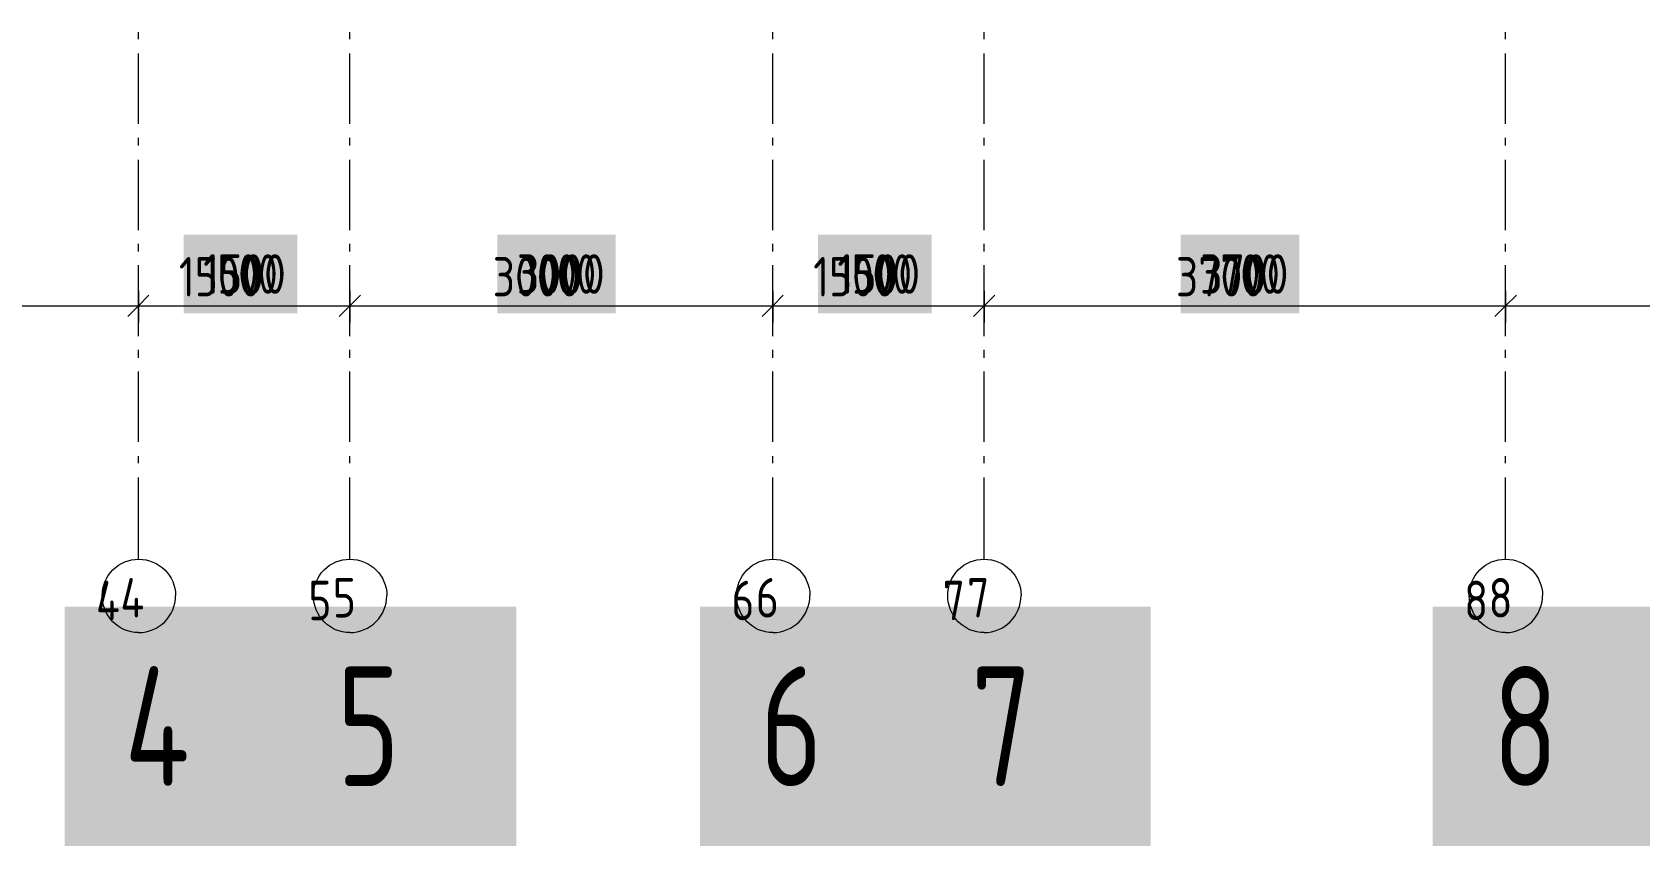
# Model space of a CAD drawing. Header units: millimetres. Extents: x -164500 to 426394, y -23753 to 102118.
# Drawn here: x -144455 to -133040, y -5874 to -93 of the extents above; entities that cross this region are included whole.
import ezdxf

# ---------------------------------------------------------------- set-up
doc = ezdxf.new("R2010")
doc.units = ezdxf.units.MM
doc.layers.add('PDF _Геометрия', color=7, linetype='Continuous', true_color=0x1f1f1f)
doc.layers.add('PDF _Текст', color=7, linetype='Continuous')
doc.styles.get("Standard").update_dxf_attribs({"font": 'ГОСТ тип А.ttf'})
doc.styles.add('СПДС', font='ГОСТ тип А.ttf', dxfattribs={"width": 0.9})
doc.linetypes.add('зигзаг', pattern='A,0.00254,-5.08,[131,ltypeshp.shx,S=5.08,R=0,X=-5.08,Y=0],-10.16,[131,ltypeshp.shx,S=5.08,R=180,X=5.08,Y=0],-5.08', length=20.32254)

msp = doc.modelspace()

# ---------------------------------------------------------------- linework, layer by layer
at = {"layer": 'PDF _Геометрия', "color": 7, "lineweight": 9}
for points in [[(-143699.112, -143.846), (-143699.112, -93.01)], [(-142199.446, -143.846), (-142199.446, -93.01)], [(-139195.879, -143.846), (-139195.879, -93.01)], [(-137696.213, -143.846), (-137696.213, -93.01)], [(-133993.649, -143.846), (-133993.649, -93.01)], [(-143699.112, -745.407), (-143699.112, -245.519)], [(-142199.446, -745.407), (-142199.446, -245.519)], [(-139195.879, -745.407), (-139195.879, -245.519)], [(-137696.213, -745.407), (-137696.213, -245.519)], [(-133993.649, -745.407), (-133993.649, -245.519)], [(-143699.112, -897.916), (-143699.112, -842.843)], [(-142199.446, -897.916), (-142199.446, -842.843)], [(-139195.879, -897.916), (-139195.879, -842.843)], [(-137696.213, -897.916), (-137696.213, -842.843)], [(-133993.649, -897.916), (-133993.649, -842.843)], [(-143699.112, -1499.476), (-143699.112, -999.588)], [(-142199.446, -1499.476), (-142199.446, -999.588)], [(-139195.879, -1499.476), (-139195.879, -999.588)], [(-137696.213, -1499.476), (-137696.213, -999.588)], [(-133993.649, -1499.476), (-133993.649, -999.588)], [(-143699.112, -1651.985), (-143699.112, -1596.912)], [(-142199.446, -1651.985), (-142199.446, -1596.912)], [(-139195.879, -1651.985), (-139195.879, -1596.912)], [(-137696.213, -1651.985), (-137696.213, -1596.912)], [(-133993.649, -1651.985), (-133993.649, -1596.912)], [(-143699.112, -2253.545), (-143699.112, -1749.421)], [(-142199.446, -2253.545), (-142199.446, -1749.421)], [(-139195.879, -2253.545), (-139195.879, -1749.421)], [(-137696.213, -2253.545), (-137696.213, -1749.421)], [(-133993.649, -2253.545), (-133993.649, -1749.421)], [(-143699.112, -1931.583), (-143699.112, -2037.492), (-143699.112, -2156.11)], [(-142199.446, -1931.583), (-142199.446, -2037.492), (-142199.446, -2156.11)], [(-139195.879, -1931.583), (-139195.879, -2037.492), (-139195.879, -2156.11)], [(-137696.213, -1931.583), (-137696.213, -2037.492), (-137696.213, -2156.11)], [(-133993.649, -1931.583), (-133993.649, -2037.492), (-133993.649, -2156.11)], [(-156230.215, -2037.492), (-152506.469, -2037.492), (-148202.345, -2037.492), (-143699.112, -2037.492), (-142199.446, -2037.492), (-139195.879, -2037.492), (-137696.213, -2037.492), (-133993.649, -2037.492), (-130291.085, -2037.492), (-126588.521, -2037.492), (-122885.957, -2037.492), (-117882.835, -2037.492), (-117429.546, -2037.492), (-113828.654, -2037.492), (-113027.986, -2037.492), (-108524.753, -2037.492), (-107724.084, -2037.492), (-104021.52, -2037.492), (-101721.185, -2037.492), (-99518.287, -2037.492), (-95718.287, -2037.492), (-95015.054, -2037.492), (-90511.821, -2037.492)], [(-143699.112, -2406.054), (-143699.112, -2350.981)], [(-142199.446, -2406.054), (-142199.446, -2350.981)], [(-139195.879, -2406.054), (-139195.879, -2350.981)], [(-137696.213, -2406.054), (-137696.213, -2350.981)], [(-133993.649, -2406.054), (-133993.649, -2350.981)], [(-143699.112, -3003.378), (-143699.112, -2503.49)], [(-142199.446, -3003.378), (-142199.446, -2503.49)], [(-139195.879, -3003.378), (-139195.879, -2503.49)], [(-137696.213, -3003.378), (-137696.213, -2503.49)], [(-133993.649, -3003.378), (-133993.649, -2503.49)], [(-143699.112, -3155.887), (-143699.112, -3105.05)], [(-142199.446, -3155.887), (-142199.446, -3105.05)], [(-139195.879, -3155.887), (-139195.879, -3105.05)], [(-137696.213, -3155.887), (-137696.213, -3105.05)], [(-133993.649, -3155.887), (-133993.649, -3105.05)]]:
    msp.add_lwpolyline(points, dxfattribs=at)
at = {"layer": 'PDF _Геометрия', "color": 7, "lineweight": 18}
for points in [[(-143627.094, -1961.238), (-143699.112, -2037.492), (-143775.366, -2113.746)], [(-142123.192, -1961.238), (-142199.446, -2037.492), (-142275.7, -2113.746)], [(-139123.861, -1961.238), (-139195.879, -2037.492), (-139272.133, -2113.746)], [(-137619.959, -1961.238), (-137696.213, -2037.492), (-137772.467, -2113.746)], [(-133917.395, -1961.238), (-133993.649, -2037.492), (-134069.903, -2113.746)]]:
    msp.add_lwpolyline(points, dxfattribs=at)
at = {"layer": 'PDF _Геометрия', "color": 7, "lineweight": 9}
for points in [[(-143957.529, -4096.355, -0.418032787), (-143699.112, -3837.938), (-143699.112, -3257.559)], [(-142457.863, -4096.355, -0.418032787), (-142199.446, -3837.938), (-142199.446, -3257.559)], [(-139454.296, -4096.355, -0.418032787), (-139195.879, -3837.938), (-139195.879, -3257.559)], [(-137954.63, -4096.355, -0.418032787), (-137696.213, -3837.938), (-137696.213, -3257.559)], [(-134252.066, -4096.355, -0.418032787), (-133993.649, -3837.938), (-133993.649, -3257.559)]]:
    msp.add_lwpolyline(points, format="xyb", dxfattribs=at)
at = {"layer": 'PDF _Геометрия', "color": 7, "linetype": 'зигзаг', "lineweight": 9}
for centre in [(-143700.43, -4095.036), (-142200.765, -4095.036), (-139197.197, -4095.036), (-137697.532, -4095.036), (-133994.968, -4095.036)]:
    msp.add_arc(centre, 263.975, 270.2862173, 359.7137827, dxfattribs=at)
for points in [[(-143699.112, -3837.938), (-143555.076, -3837.938), (-143436.458, -3952.319), (-143436.458, -4096.355)], [(-142199.446, -3837.938), (-142055.41, -3837.938), (-141936.793, -3952.319), (-141936.793, -4096.355)], [(-139195.879, -3837.938), (-139051.843, -3837.938), (-138933.225, -3952.319), (-138933.225, -4096.355)], [(-137696.213, -3837.938), (-137552.177, -3837.938), (-137433.56, -3952.319), (-137433.56, -4096.355)], [(-133993.649, -3837.938), (-133849.613, -3837.938), (-133730.996, -3952.319), (-133730.996, -4096.355)], [(-143699.112, -4359.008), (-143843.147, -4359.008), (-143957.529, -4240.39), (-143957.529, -4096.355)], [(-142199.446, -4359.008), (-142343.482, -4359.008), (-142457.863, -4240.39), (-142457.863, -4096.355)], [(-139195.879, -4359.008), (-139339.914, -4359.008), (-139454.296, -4240.39), (-139454.296, -4096.355)], [(-137696.213, -4359.008), (-137840.249, -4359.008), (-137954.63, -4240.39), (-137954.63, -4096.355)], [(-133993.649, -4359.008), (-134137.685, -4359.008), (-134252.066, -4240.39), (-134252.066, -4096.355)]]:
    msp.add_open_spline(points, degree=3, dxfattribs=at)

# ---------------------------------------------------------------- texts
at = {"linetype": 'зигзаг', "attachment_point": 4, "style": 'СПДС', "bg_fill": 1, "box_fill_scale": 1.5, "bg_fill_color": 7, "bg_fill_true_color": 16777215, "bg_fill_transparency": 0}
for s, insert, char_height in [('1500', (-143240.102, -1811.595), 279.8266), ('3000', (-141011.688, -1811.595), 279.8266), ('1500', (-138736.664, -1811.595), 279.8266), ('3700', (-136160.855, -1811.595), 279.8266), ('4', (-143800.508, -5024.151), 850), ('5', (-142292.309, -5024.151), 850), ('6', (-139288.621, -5024.151), 850), ('7', (-137788.895, -5024.151), 850), ('8', (-134086.181, -5024.151), 850)]:
    msp.add_mtext(s, dxfattribs=dict(at, insert=insert, char_height=char_height))
at = {"layer": 'PDF _Текст', "linetype": 'зигзаг', "attachment_point": 4}
for s, insert, char_height in [('1500', (-143413.543, -1830.747), 279.8266), ('1500', (-143240.102, -1811.595), 279.8266), ('3000', (-141185.13, -1830.747), 279.8266), ('3000', (-141011.688, -1811.595), 279.8266), ('1500', (-138910.106, -1830.747), 279.8266), ('1500', (-138736.664, -1811.595), 279.8266), ('3700', (-136334.297, -1830.747), 279.8266), ('3700', (-136160.855, -1811.595), 279.8266), ('4', (-144002.471, -4130.873), 280.501), ('4', (-143829.029, -4111.721), 280.501), ('5', (-142494.272, -4130.873), 280.501), ('5', (-142320.83, -4111.721), 280.501), ('6', (-139490.584, -4130.873), 280.501), ('6', (-139317.142, -4111.721), 280.501), ('7', (-137990.858, -4130.873), 280.501), ('7', (-137817.416, -4111.721), 280.501), ('8', (-134288.143, -4130.873), 280.501), ('8', (-134114.701, -4111.721), 280.501)]:
    msp.add_mtext(s, dxfattribs=dict(at, insert=insert, char_height=char_height))

doc.saveas('drawing.dxf')
